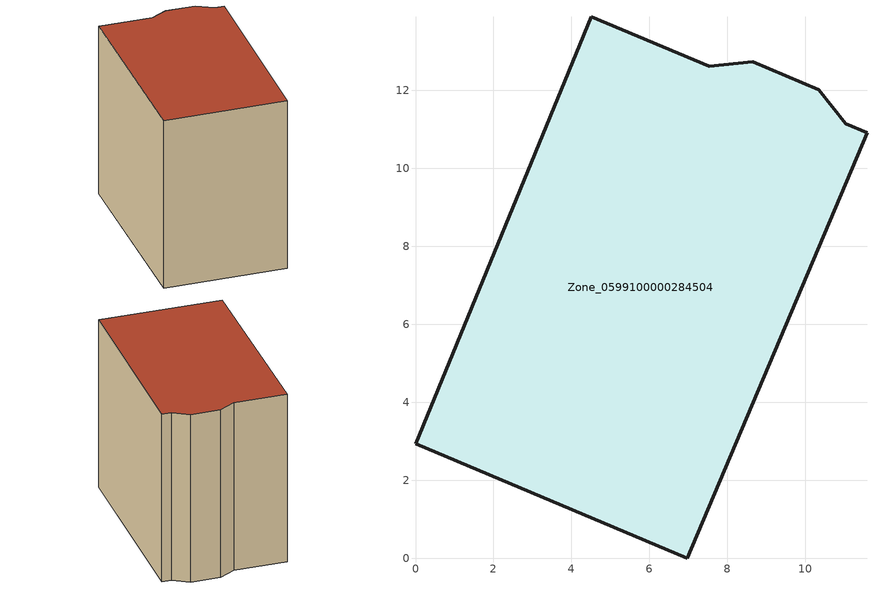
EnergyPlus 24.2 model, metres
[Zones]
Zone_0599100000284504
 floor ground (C_G): 6.97,0 0,2.94 4.51,13.89 7.53,12.62 8.65,12.73 10.34,12.02 11.04,11.14 11.58,10.91 z0
 wall outside (C_F): 11.04,11.14 10.34,12.02 8.65,12.73 7.53,12.62 4.51,13.89 0,2.94 6.97,0 11.58,10.91 11.04,11.14 z0:11.13
 roof outside (C_R): 6.97,0 11.58,10.91 11.04,11.14 10.34,12.02 8.65,12.73 7.53,12.62 4.51,13.89 0,2.94 z11.13
[BUILDING]
Pand.0599100000284504: North Axis=0; Terrain=City; Loads Convergence Tolerance Value=0.04; Temperature Convergence Tolerance Value=0.4; Solar Distribution=FullExterior; Maximum Number of Warmup Days=25; Minimum Number of Warmup Days=1
[Site:Location]
Rotterdam.The.Hague.AP_ZH_NLD Design_Conditions: Latitude=51.96; Longitude=4.45; Time Zone=1; Elevation=-4.5
[SITE:GROUNDTEMPERATURE:BUILDINGSURFACE]
18, 18, 18, 18, 18, 18, 18, 18, 18, 18, 18, 18
[MATERIAL] Thermal Absorptance=0.9; Solar Absorptance=0.7; Visible Absorptance=0.7
Name | Roughness | Thickness | Conductivity | Density | Specific Heat
G.TI.1946 | MediumSmooth | 0.15 | 1 | 540 | 1210
F.TI.1946 | Rough | 0.3 | 0.857143 | 1920 | 840
R.TI.1946 | MediumRough | 0.2 | 0.1 | 1500 | 1000
[CONSTRUCTION]
C_G: G.TI.1946
C_F: F.TI.1946
C_R: R.TI.1946
[ZONE]
Zone_0599100000284504: Type=1; Multiplier=1; Ceiling Height=Autocalculate; Volume=Autocalculate; Floor Area=autocalculate; Part of Total Floor Area=Yes
[ZONEINFILTRATION:DESIGNFLOWRATE]
Infil_Zone_0599100000284504: Zone or ZoneList or Space or SpaceList=Zone_0599100000284504; Schedule=AlwaysOn; Design Flow Rate Calculation Method=Flow/Area; Flow Rate per Floor Area=0.003; Constant Term Coefficient=1; Temperature Term Coefficient=0; Velocity Term Coefficient=0; Velocity Squared Term Coefficient=0
[HVACTEMPLATE:ZONE:IDEALLOADSAIRSYSTEM]
Zone_0599100000284504: Maximum Heating Supply Air Temperature=50; Minimum Cooling Supply Air Temperature=13; Maximum Heating Supply Air Humidity Ratio=0.0156; Minimum Cooling Supply Air Humidity Ratio=0.0077; Heating Limit=NoLimit; Cooling Limit=NoLimit; Dehumidification Control Type=ConstantSensibleHeatRatio; Cooling Sensible Heat Ratio=0.7; Dehumidification Setpoint=60; Humidification Control Type=None; Humidification Setpoint=30; Outdoor Air Method=None; Outdoor Air Flow Rate per Person=0.00944; Outdoor Air Flow Rate per Zone Floor Area=0; Outdoor Air Flow Rate per Zone=0; Demand Controlled Ventilation Type=None; Outdoor Air Economizer Type=NoEconomizer; Heat Recovery Type=None; Sensible Heat Recovery Effectiveness=0.7; Latent Heat Recovery Effectiveness=0.65
[ZONECONTROL:THERMOSTAT]
ThermostatControl_Zone_0599100000284504: Zone or ZoneList=Zone_0599100000284504; Control Type Schedule=DualSetpointControlType; Control 1=Thermostat_Zone_0599100000284504; Temperature Difference Between Cutout And Setpoint=0
[THERMOSTATSETPOINT:DUALSETPOINT]
Thermostat_Zone_0599100000284504: Heating Setpoint Temperature Schedule=HeatingSetpoint_Zone_0599100000284504; Cooling Setpoint Temperature Schedule=CoolingSetpoint_Zone_0599100000284504
[SCHEDULE:COMPACT]
HeatingSetpoint_Zone_0599100000284504: Through: 12/31, For: AllDays, Until: 24:00, 21
CoolingSetpoint_Zone_0599100000284504: Through: 12/31, For: AllDays, Until: 24:00, 24
DualSetpointControlType: Through: 12/31, For: AllDays, Until: 24:00, 4
AlwaysOn: Through: 12/31, For: AllDays, Until: 24:00, 1
